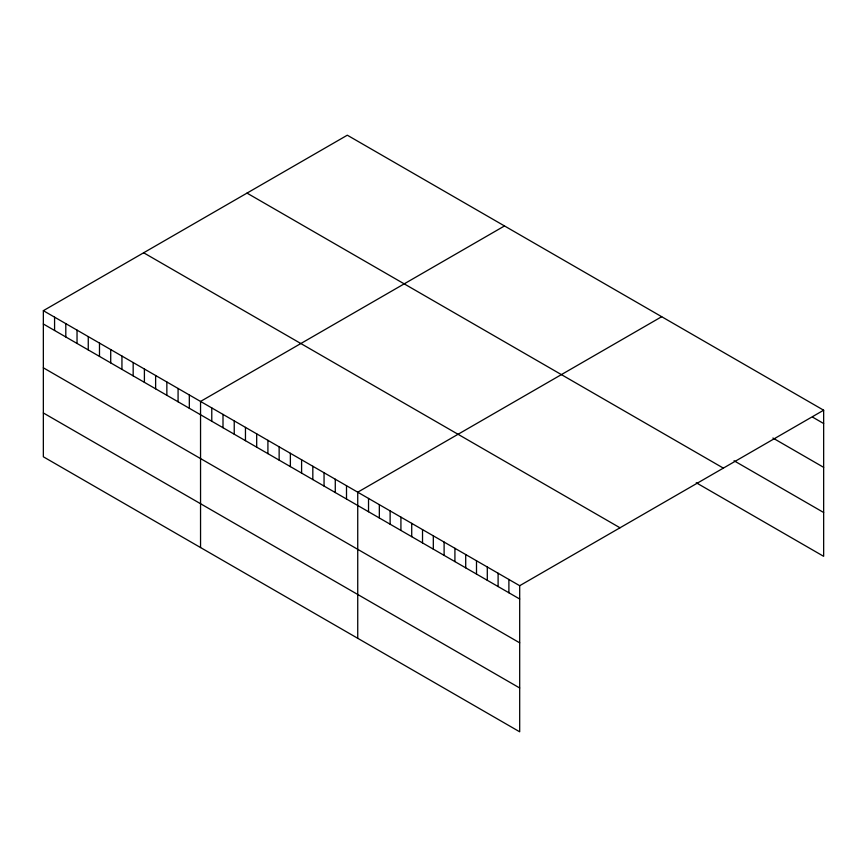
<?xml version="1.0" encoding="UTF-8"?>
<svg xmlns="http://www.w3.org/2000/svg" width="867" height="867" viewBox="0 0 867 867"><rect width="100%" height="100%" fill="white"/><g stroke="black" fill="none" stroke-linecap="round" stroke-linejoin="round"><path stroke-width="1.3" d="M43.35 310.679L519.691 585.702L519.691 731.802L43.35 456.79L43.35 310.679L347.309 135.198L823.65 410.21L823.65 556.321L696.244 482.756M504.496 225.951L200.548 401.443L200.548 547.543M661.694 316.704L357.735 492.196L357.735 638.296M519.691 585.702L823.65 410.21M812.856 417.287L823.65 423.519M772.909 438.041L823.65 467.346M734.035 460.756L823.65 512.495M246.997 193.103L723.349 468.115M143.651 252.774L620.003 527.786M43.35 323.998L519.691 599.01M43.35 367.814L519.691 642.837M43.35 412.963L519.691 687.986M508.896 579.459L508.896 592.779M498.102 573.228L498.102 586.547M487.297 566.996L487.297 580.305M476.503 560.765L476.503 574.073M465.709 554.533L465.709 567.842M454.915 548.291L454.915 561.61M444.11 542.059L444.11 555.379M433.316 535.828L433.316 549.136M422.522 529.596L422.522 542.905M411.717 523.365L411.717 536.673M400.922 517.122L400.922 530.441M390.128 510.891L390.128 524.21M379.334 504.659L379.334 517.967M368.529 498.427L368.529 511.736M346.507 485.715L346.507 499.024M335.28 479.223L335.28 492.543M324.052 472.743L324.052 486.062M312.824 466.262L312.824 479.57M301.597 459.781L301.597 473.089M290.369 453.3L290.369 466.609M279.141 446.819L279.141 460.128M267.914 440.328L267.914 453.647M256.686 433.847L256.686 447.166M245.459 427.366L245.459 440.674M234.231 420.885L234.231 434.194M223.003 414.404L223.003 427.713M211.776 407.923L211.776 421.232M189.32 394.951L189.32 408.27M178.082 388.47L178.082 401.789M166.854 381.989L166.854 395.298M155.626 375.509L155.626 388.817M144.399 369.028L144.399 382.336M133.171 362.547L133.171 375.855M121.944 356.055L121.944 369.375M110.716 349.574L110.716 362.894M99.488 343.094L99.488 356.413M88.261 336.613L88.261 349.921M77.033 330.132L77.033 343.44M65.805 323.651L65.805 336.96M54.578 317.17L54.578 330.479"/></g></svg>
